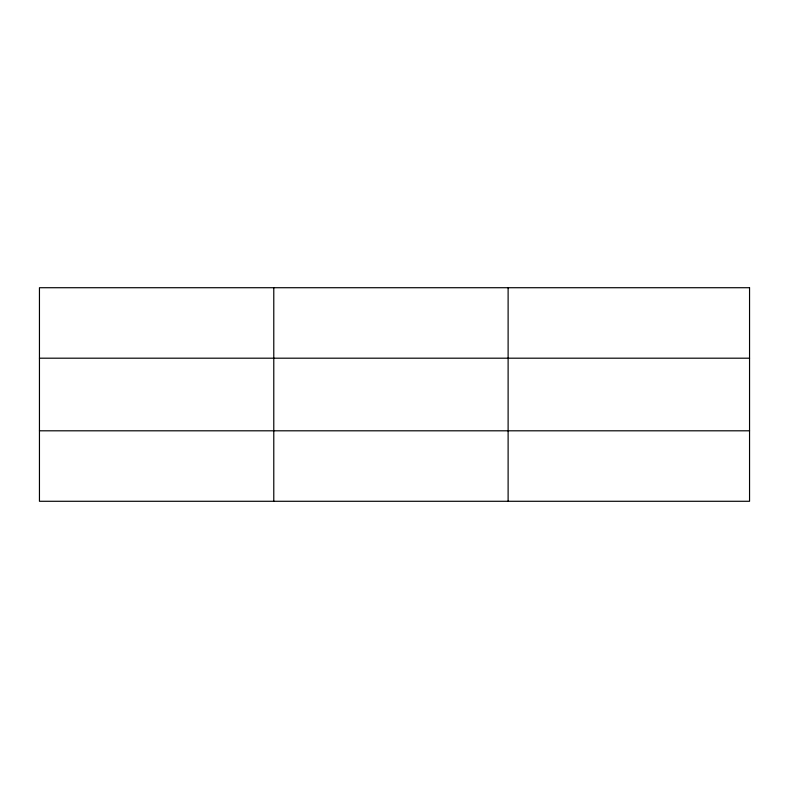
<?xml version="1.0" encoding="UTF-8"?>
<svg xmlns="http://www.w3.org/2000/svg" width="789" height="789" viewBox="0 0 789 789"><rect width="100%" height="100%" fill="white"/><g stroke="black" fill="none" stroke-linecap="round" stroke-linejoin="round"><path stroke-width="1.18" d="M273.783 501.281L273.783 287.719M508.116 501.281L508.116 287.719M39.45 358.196L749.55 358.196M39.45 430.804L749.55 430.804M749.55 287.719L749.55 501.281L39.45 501.281L39.45 287.719L749.55 287.719"/></g></svg>
